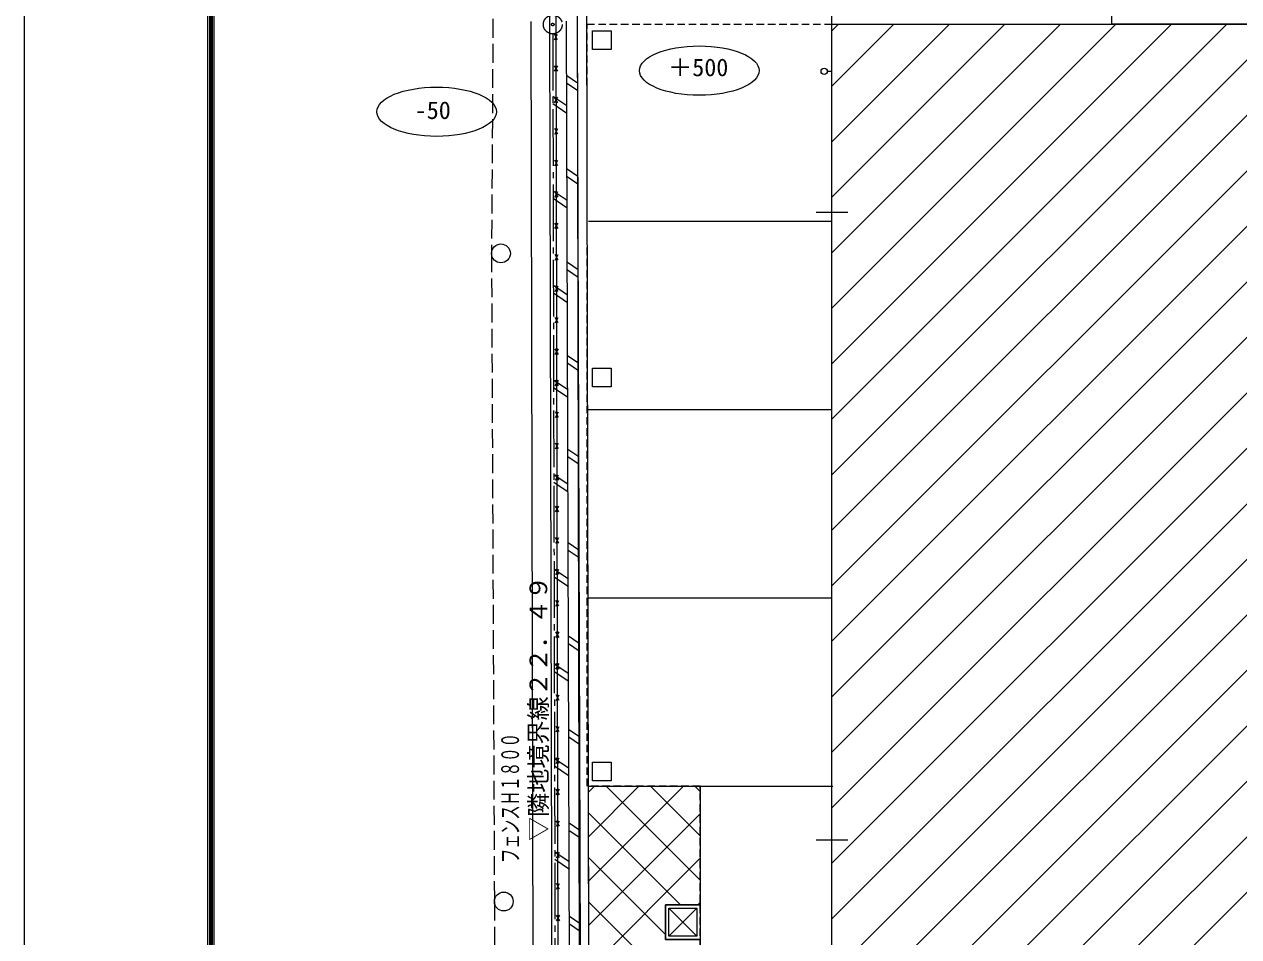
# Model space of a CAD drawing. Units: millimetres, scale not verified. Extents: x -42050 to 42050, y -29700 to 29700.
# Drawn here: x -42050 to -22710, y 27 to 14559 of the extents above; entities that cross this region are included whole.
import ezdxf
from ezdxf.enums import TextEntityAlignment as Align

# ---------------------------------------------------------------- set-up
doc = ezdxf.new("R2010")
doc.units = ezdxf.units.MM
doc.header["$LTSCALE"] = 100
for name, pattern in [('CHAIN2', [12, 9, -1, 1, -1]), ('DASHED1', [1.8, 1.2, -0.6]), ('DASHED3', [4, 3, -1])]:
    doc.linetypes.add(name, pattern=pattern)
for name, color, linetype, lineweight in [('0-1_1-A_HATTI', 6, 'Continuous', 18), ('0-5_1-F_MOJI', 4, 'Continuous', 18), ('0-7_1-H_SIAGE', 7, 'Continuous', 18), ('2-E_HOJO', 9, 'Continuous', 18)]:
    doc.layers.add(name, color=color, linetype=linetype, lineweight=lineweight)
doc.styles.add('ＭＳ ゴシック', font='')
doc.styles.get('ＭＳ ゴシック').set_extended_font_data('MS Gothic')

msp = doc.modelspace()

# ---------------------------------------------------------------- linework, layer by layer
at = {"layer": '0-1_1-A_HATTI'}
for p, q in [((-33191.3, -7940.5), (-33254.8, 22060.3)), ((-29186.9, 14558.9), (-29185.1, 22059.3)), ((-33041, -7770.5), (-33089.4, 14860.5)), ((-33983.8, 14605.2), (-33944.4, -3571)), ((-33354.4, -3573.3), (-33413.7, 14606.5)), ((-29186.9, 14456.2), (-29084.2, 14558.9)), ((-29186.9, 13572.3), (-28200.3, 14558.9)), ((-29186.9, 12688.4), (-27316.4, 14558.9)), ((-29186.9, 11804.5), (-26432.5, 14558.9)), ((-29186.9, 10920.6), (-25548.6, 14558.9)), ((-29186.9, 10036.8), (-24664.8, 14558.9)), ((-29186.9, 9152.9), (-23780.9, 14558.9)), ((-29186.9, 8269), (-22897, 14558.9)), ((-29186.9, 7385.1), (-22013.1, 14558.9)), ((-29186.9, 6501.2), (-21129.2, 14558.9)), ((-29186.9, 5617.4), (-20245.4, 14558.9)), ((-29186.9, 4733.5), (-19361.5, 14558.9)), ((-29186.9, 3849.6), (-18477.6, 14558.9)), ((-29186.9, 2965.7), (-17593.7, 14558.9)), ((-29186.9, 2081.8), (-16709.8, 14558.9)), ((-29186.9, 1198), (-15825.9, 14558.9)), ((-29186.9, 314), (-14942, 14558.9)), ((-29186.9, -569.8), (-14058.2, 14558.9)), ((-29186.9, -1453.7), (-13174.3, 14558.9)), ((-29186.9, -2337.6), (-12290.4, 14558.9)), ((-29186.9, -3221.5), (-11406.5, 14558.9)), ((-29186.9, -4105.4), (-10522.6, 14558.9)), ((-29186.9, -4989.2), (-9638.8, 14558.9)), ((-29186.9, -5873.1), (-8754.9, 14558.9)), ((-33556.1, 14311.3), (-33606.3, 14399.7)), ((-33606.1, 14311.2), (-33556.3, 14399.9)), ((-33554.9, 13810.2), (-33605.1, 13898.7)), ((-33604.9, 13810.1), (-33555.1, 13898.8)), ((-33240.5, 13622.7), (-33410.9, 13738.1)), ((-33240.2, 13502), (-33410.5, 13617.5)), ((-33409.4, 13260.3), (-33631, 13410.4)), ((-33553.8, 13309.2), (-33603.9, 13397.6)), ((-33603.7, 13309.1), (-33553.9, 13397.7)), ((-33408.9, 13139.7), (-33630.7, 13289.9)), ((-33552.6, 12808.1), (-33602.8, 12896.6)), ((-33602.5, 12808), (-33552.8, 12896.7)), ((-33551.4, 12307.1), (-33601.6, 12395.6)), ((-33601.4, 12307), (-33551.6, 12395.7)), ((-33235.7, 12134.9), (-33406.1, 12250.3)), ((-33235.3, 12014.3), (-33405.6, 12129.7)), ((-33404.4, 11752.3), (-33627.5, 11903.5)), ((-33550.2, 11806.1), (-33600.5, 11894.5)), ((-33600.2, 11805.9), (-33550.5, 11894.6)), ((-33404.1, 11631.7), (-33627.2, 11782.9)), ((-33066.3, 11421.5), (-29186.9, 11421.6)), ((-33549.1, 11305), (-33599.2, 11393.5)), ((-33599.1, 11304.9), (-33549.3, 11393.6)), ((-33547.9, 10804), (-33598.1, 10892.4)), ((-33597.9, 10803.9), (-33548.1, 10892.5)), ((-33230.8, 10647.2), (-33401.2, 10762.6)), ((-33230.4, 10526.5), (-33400.8, 10641.9)), ((-33399.5, 10244.4), (-33623.9, 10396.4)), ((-33399.1, 10123.7), (-33623.7, 10275.9)), ((-33546.7, 10302.9), (-33596.9, 10391.4)), ((-33596.7, 10302.8), (-33546.9, 10391.5)), ((-33545.6, 9801.9), (-33595.8, 9890.3)), ((-33595.6, 9801.8), (-33545.8, 9890.4)), ((-33544.4, 9300.8), (-33594.6, 9389.3)), ((-33594.4, 9300.7), (-33544.6, 9389.4)), ((-33226, 9159.4), (-33396.4, 9274.9)), ((-33225.6, 9038.8), (-33396, 9154.2)), ((-33394.6, 8736.4), (-33620.4, 8889.4)), ((-33394.2, 8615.8), (-33620.1, 8768.9)), ((-33543.3, 8799.8), (-33593.5, 8888.2)), ((-33593.3, 8799.7), (-33543.4, 8888.3)), ((-33542.1, 8298.7), (-33592.3, 8387.2)), ((-33592, 8298.6), (-33542.3, 8387.3)), ((-33066.3, 8421.5), (-29186.9, 8421.5)), ((-33540.9, 7797.7), (-33591.1, 7886.1)), ((-33590.9, 7797.6), (-33541.1, 7886.3)), ((-33221.1, 7671.7), (-33391.5, 7787.1)), ((-33220.7, 7551.1), (-33391.1, 7666.5)), ((-33389.7, 7228.4), (-33617, 7382.4)), ((-33539.7, 7296.7), (-33590, 7385.1)), ((-33589.7, 7296.5), (-33540, 7385.2)), ((-33389.3, 7107.8), (-33616.6, 7261.8)), ((-33538.6, 6795.6), (-33588.8, 6884.1)), ((-33588.6, 6795.5), (-33538.8, 6884.1)), ((-33537.4, 6294.5), (-33587.6, 6383)), ((-33587.4, 6294.5), (-33537.6, 6383.1)), ((-33216.3, 6183.9), (-33386.6, 6299.4)), ((-33215.8, 6063.3), (-33386.2, 6178.7)), ((-33384.8, 5720.4), (-33613.4, 5875.4)), ((-33536.2, 5793.5), (-33586.4, 5881.9)), ((-33586.3, 5793.4), (-33536.4, 5882.1)), ((-33384.4, 5599.8), (-33613.2, 5754.8)), ((-33066.3, 5421.5), (-29186.9, 5421.6)), ((-33535.1, 5292.5), (-33585.3, 5380.9)), ((-33585.1, 5292.3), (-33535.3, 5381)), ((-33533.9, 4791.4), (-33584.1, 4879.9)), ((-33583.9, 4791.3), (-33534.1, 4880)), ((-33211.4, 4696.2), (-33381.8, 4811.6)), ((-33211, 4575.6), (-33381.4, 4691)), ((-33379.9, 4212.4), (-33609.9, 4368.4)), ((-33532.8, 4290.4), (-33583, 4378.8)), ((-33582.8, 4290.3), (-33533, 4378.9)), ((-33379.4, 4091.8), (-33609.6, 4247.8)), ((-33531.6, 3789.3), (-33581.8, 3877.8)), ((-33581.6, 3789.2), (-33531.8, 3877.9)), ((-33530.4, 3288.3), (-33580.6, 3376.7)), ((-33580.4, 3288.2), (-33530.6, 3376.8)), ((-33206.5, 3208.4), (-33376.9, 3323.9)), ((-33206.2, 3087.8), (-33376.6, 3203.3)), ((-33374.9, 2704.5), (-33606.5, 2861.3)), ((-33374.5, 2583.8), (-33606.1, 2740.8)), ((-33529.2, 2787.2), (-33579.4, 2875.7)), ((-33579.2, 2787.1), (-33529.5, 2875.8)), ((-33528.1, 2286.2), (-33578.3, 2374.6)), ((-33578.1, 2286.1), (-33528.3, 2374.7)), ((-33062.6, 2329.1), (-32967.8, 2424)), ((-33061.1, 1623.5), (-32260.7, 2424)), ((-33059.6, 917.9), (-31553.6, 2424)), ((-31286.9, 925.9), (-32785, 2424)), ((-31286.9, 1633), (-32077.9, 2424)), ((-31286.9, 2340.1), (-31370.8, 2424)), ((-31286.9, 2424), (-29174.1, 2424)), ((-31601, 532.9), (-33061.9, 1993.8)), ((-33058, 212.4), (-31286.9, 1983.5)), ((-33526.9, 1785.1), (-33577.1, 1873.6)), ((-33576.9, 1785), (-33527.1, 1873.7)), ((-33201.7, 1720.7), (-33372, 1836.1)), ((-33201.3, 1600.1), (-33371.7, 1715.4)), ((-33370.1, 1216.7), (-33602.9, 1374.5)), ((-33525.8, 1284.1), (-33576, 1372.5)), ((-33575.8, 1284), (-33525.9, 1372.7)), ((-33369.6, 1096.1), (-33602.7, 1254)), ((-31837.6, 62.4), (-33060.4, 1285.1)), ((-33056.6, -493.2), (-31286.9, 1276.4)), ((-33524.6, 783), (-33574.8, 871.5)), ((-33574.6, 782.9), (-33524.8, 871.6)), ((-31286.9, -1195.4), (-33058.8, 576.5)), ((-31787.6, 482.9), (-31337.6, 34.6)), ((-31337.6, 482.9), (-31787.6, 34.6)), ((-31323.3, 532.9), (-31286.9, 569.2)), ((-33523.4, 282), (-33573.6, 370.5)), ((-33573.4, 281.9), (-33523.6, 370.6)), ((-33196.8, 232.9), (-33367.2, 348.4)), ((-33196.4, 112.3), (-33366.8, 227.8))]:
    msp.add_line(p, q, dxfattribs=at)
at = {"layer": '0-1_1-A_HATTI', "linetype": 'DASHED3'}
msp.add_lwpolyline([(-34688.9, 27352.9), (-34547.4, 21045.6), (-34608.9, 10910.5), (-34564.1, 586), (-34494.6, -9126.6), (-34477.5, -16354.7)], dxfattribs=at)
at = {"layer": '0-1_1-A_HATTI'}
for points in [[(-33701.8, 27352.9), (-33683.8, 14605.9), (-33644.3, -3570.4)], [(-33518, -16354.7), (-33529.3, -7941), (-33581.8, 14606.1), (-33587.4, 27352.9)], [(-2337.1, 16258.9), (-2337, 14561.6), (-24732.7, 14558.9), (-24732.5, 15863.2), (-18536.7, 15848), (-18533.8, 19110), (-10860.4, 19115.8), (-9588.7, 20389.7), (-9588.7, 20869.8), (1321.9, 20870.9), (2291.8, 22060.1), (3293.7, 22060.1), (1376, 19708.9), (-2337.6, 19708.4), (-2337.4, 18058.9)], [(-33243.8, 14607.1), (-33184.4, -3573.2), (-33191, -7770.5)], [(-15961.1, -7770.7), (-31287.6, -7770.6), (-31287.6, -7222.5), (-31837.6, -7222.5), (-31837.6, -7770.8), (-33041, -7770.5), (-33062.8, 2424), (-31286.9, 2424), (-31286.9, 532.9), (-31837.6, 532.9), (-31837.6, -15.4), (-31286.9, -15.4), (-31286.9, -6441), (-30286.9, -6441), (-30286.9, -7394), (-24436.9, -7394), (-24436.9, -6494.2), (-24436.9, -6441), (313, -6441)]]:
    msp.add_lwpolyline(points, dxfattribs=at)
at = {"layer": '0-1_1-A_HATTI', "linetype": 'DASHED1'}
msp.add_lwpolyline([(-29186.9, -6441), (-31286.9, -6441), (-31286.9, 2424), (-33087.9, 2424), (-33087.9, 14558.9), (-29186.9, 14558.9)], dxfattribs=at)
at = {"layer": '0-1_1-A_HATTI'}
for points in [[(-33002.8, 14456.4), (-32702.9, 14456.4), (-32702.9, 14156.4), (-33002.8, 14156.4)], [(-32702.9, 14456.4), (-32702.9, 14156.4), (-33002.8, 14156.4), (-33002.8, 14456.4)], [(-33002.8, 9081.9), (-32702.9, 9081.9), (-32702.9, 8782), (-33002.8, 8782)], [(-32702.9, 9081.9), (-32702.9, 8782), (-33002.8, 8782), (-33002.8, 9081.9)], [(-33002.8, 2808.8), (-32702.9, 2808.8), (-32702.9, 2508.8), (-33002.8, 2508.8)], [(-32702.9, 2808.8), (-32702.9, 2508.8), (-33002.8, 2508.8), (-33002.8, 2808.8)], [(-31287.6, -15.4), (-31837.6, -15.4), (-31837.6, 532.9), (-31287.6, 532.9)], [(-31337.6, 34.6), (-31787.6, 34.6), (-31787.6, 482.9), (-31337.6, 482.9)]]:
    msp.add_lwpolyline(points, close=True, dxfattribs=at)
for centre in [(-34459, 10910.4), (-34414.1, 586.9)]:
    msp.add_circle(centre, 150, dxfattribs=at)
at = {"layer": '0-5_1-F_MOJI'}
for p, q in [((-39125, -28099.9), (-39125, 28100)), ((-39100, 28075), (-39100, -28075)), ((-39075, -28050), (-39075, 28050)), ((-39050, -28025), (-39050, 28050)), ((-39025, -27999.9), (-39025, 28000))]:
    msp.add_line(p, q, dxfattribs=at)
for centre in [(-31301.3, 13820.5), (-35483.1, 13166)]:
    msp.add_ellipse(centre, major_axis=(953.1, 0), ratio=0.411991, dxfattribs=at)
at = {"layer": '0-7_1-H_SIAGE', "linetype": 'CHAIN2'}
msp.add_line((-33633.6, 14405.7), (-33581.4, -7790.7), dxfattribs=at)
at = {"layer": '0-7_1-H_SIAGE'}
for p, q in [((-29186.9, 13809), (-29262, 13809)), ((-29186.9, 13808.8), (-29262, 13808.8)), ((-29437, 11565.4), (-28937, 11565.4)), ((-28937, 1563.3), (-29437, 1563.3))]:
    msp.add_line(p, q, dxfattribs=at)
msp.add_lwpolyline([(-29186.9, 14558.9), (-2186.9, 14558.9), (-2186.9, 4901.1), (313, 4901.1), (313, 4891.9), (313, -6441), (-29186.9, -6441)], close=True, dxfattribs=at)
at = {"layer": '0-7_1-H_SIAGE', "linetype": 'CHAIN2'}
for radius in [150, 20.1]:
    msp.add_circle((-33633.9, 14555.7), radius, dxfattribs=at)
at = {"layer": '0-7_1-H_SIAGE'}
for centre in [(-29311.9, 13809), (-29311.9, 13808.8)]:
    msp.add_circle(centre, 50, dxfattribs=at)
at = {"layer": '2-E_HOJO'}
msp.add_lwpolyline([(-42050, -29700), (42050, -29700), (42050, 29700), (-42050, 29700)], close=True, dxfattribs=at)

# ---------------------------------------------------------------- texts
at = {"layer": '0-1_1-A_HATTI', "style": 'ＭＳ ゴシック', "width": 0.6}
msp.add_text('フェンスＨ１８００', height=281.5, rotation=90, dxfattribs=at).set_placement((-34087.2, 1198.3), align=Align.BOTTOM_LEFT)
at = {"layer": '0-5_1-F_MOJI', "style": 'ＭＳ ゴシック'}
for s, p in [('＋500', (-31796.2, 13647.5)), ('-50', (-35832.4, 12965.3))]:
    msp.add_text(s, height=281.5, dxfattribs=at).set_placement(p, align=Align.BOTTOM_LEFT)
msp.add_text('▽隣地境界線２２．４９', height=281.5, rotation=90, dxfattribs=at).set_placement((-33637.6, 1551.4), align=Align.BOTTOM_LEFT)

doc.saveas('drawing.dxf')
